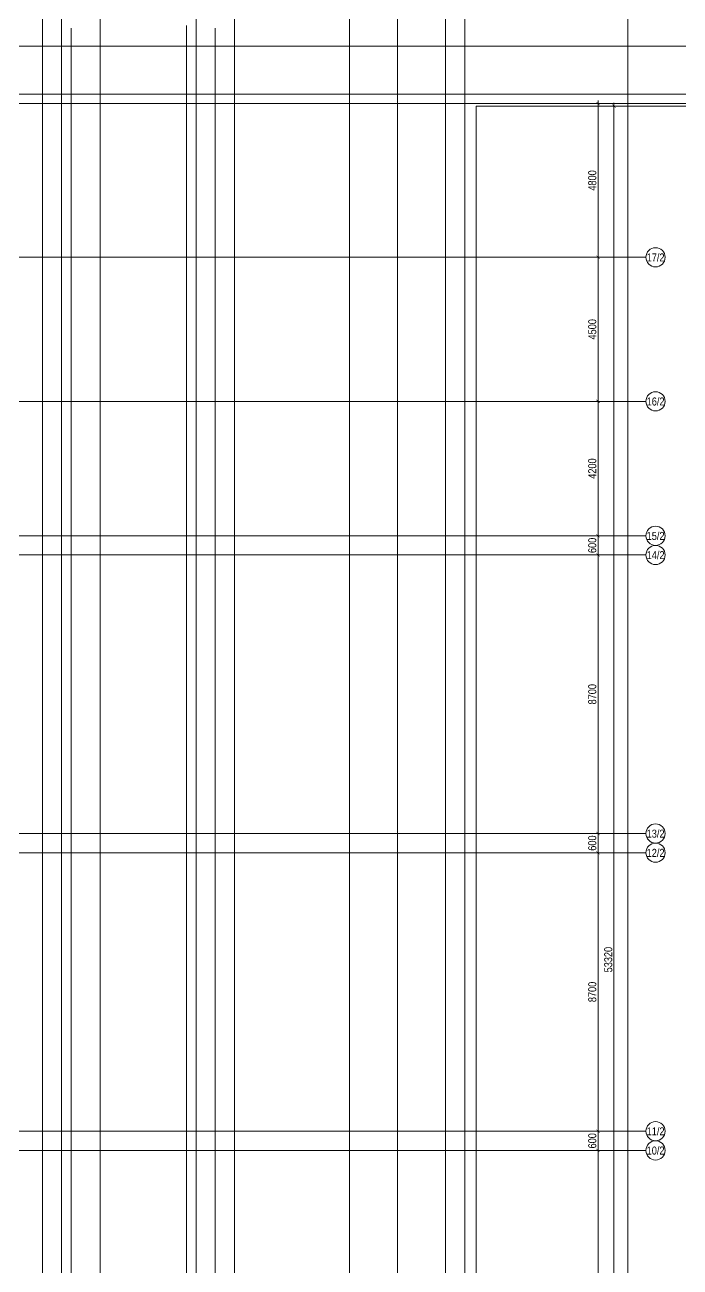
# Model space of a CAD drawing. Header units: millimetres. Extents: x 470010 to 1231400, y -134005 to 421770.
# Drawn here: x 724824 to 745306, y -61558 to -22750 of the extents above; entities that cross this region are included whole.
import ezdxf
from ezdxf.enums import TextEntityAlignment as Align

# ---------------------------------------------------------------- set-up
doc = ezdxf.new("R2010")
doc.units = ezdxf.units.MM
doc.linetypes.add('CENTER2', pattern=[28.575, 19.05, -3.175, 3.175, -3.175])
doc.linetypes.add('DASHED', pattern=[19.05, 12.7, -6.35])
doc.layers.get('Defpoints').update_dxf_attribs({"color": 140})
doc.layers.add('АР_Делит', color=120, linetype='Continuous', lineweight=0, plot=False)
doc.layers.add('РД_Оси_100', color=7, linetype='Continuous', lineweight=0, true_color=0x525252)
doc.layers.add('РД_Оси_размер', color=8, linetype='Continuous', lineweight=0)
doc.styles.add('style1', font='ARIALN.TTF')
doc.styles.add('ккк', font='isocpeur.ttf', dxfattribs={"width": 0.85, "oblique": 15})
doc.dimstyles.new('Dim100_ареал', dxfattribs={"dimscale": 100, "dimtxt": 2.5, "dimasz": 1, "dimexe": 1, "dimexo": 1, "dimgap": 0.5, "dimtad": 1, "dimzin": 12, "dimdsep": 46, "dimtxsty": 'style1', "dimblk": 'ARCHTICK', "dimcen": 1, "dimdle": 1, "dimclrd": 256, "dimclre": 256, "dimaunit": 1, "dimadec": 0, "dimazin": 3, "dimtfac": 1, "dimtmove": 1, "dimatfit": 3, "dimldrblk": 'OPEN30', "dimfxl": 4, "dimfxlon": 1, "dimtolj": 1, "dimtzin": 0, "dimlwd": 9, "dimlwe": 9, "dimarcsym": 0})

# ---------------------------------------------------------------- blocks, each defined once
blk = doc.blocks.new('A-iden')
at = {"linetype": 'Continuous', "lineweight": 5}
blk.add_circle((0, -4), 3, dxfattribs=at)
at = {"color": 0, "linetype": 'Continuous', "lineweight": 20, "style": 'ккк', "width": 0.85}
blk.add_attdef('ID', text='', height=4, dxfattribs=at).set_placement((0.31, -3.85), align=Align.MIDDLE_CENTER)
blk = doc.blocks.new('_ArchTick')
at = {"color": 0, "linetype": 'ByBlock', "const_width": 0.15}
blk.add_lwpolyline([(-0.5, -0.5), (0.5, 0.5)], dxfattribs=at)
blk = doc.blocks.new('*D190')
at = {"layer": 'Defpoints', "color": 0, "transparency": 16777216}
for p in [(68364, 68320), (70364, 68320), (68364, 15000)]:
    blk.add_point(p, dxfattribs=at)
at = {"layer": 'РД_Оси_размер', "lineweight": 9, "transparency": 16777216}
for p, q in [((69964, 68320), (70464, 68320)), ((70364, 14900), (70364, 68420)), ((69964, 15000), (70464, 15000))]:
    blk.add_line(p, q, dxfattribs=at)
at = {"layer": 'РД_Оси_размер', "lineweight": 9, "transparency": 16777216, "xscale": 100, "yscale": 100, "zscale": 100}
for p, rotation in [((70364, 68320), 90), ((70364, 15000), 270)]:
    blk.add_blockref('_ArchTick', p, dxfattribs=dict(at, rotation=rotation))
at = {"layer": 'РД_Оси_размер', "color": 0, "transparency": 16777216, "insert": (70186, 41660), "char_height": 250, "attachment_point": 5, "rotation": 90, "style": 'style1'}
blk.add_mtext('\\A1;53320', dxfattribs=at)
blk = doc.blocks.new('_Open30')
at = {"color": 0, "linetype": 'ByBlock', "lineweight": -2}
for p, q in [((-1, 0.27), (0, 0)), ((0, 0), (-1, -0.27)), ((0, 0), (-1, 0))]:
    blk.add_line(p, q, dxfattribs=at)
blk = doc.blocks.new('*D230')
at = {"layer": 'Defpoints', "color": 0, "transparency": 16777216}
for p in [(68364, 68400), (68364, 63600), (69864, 63600)]:
    blk.add_point(p, dxfattribs=at)
at = {"layer": 'РД_Оси_размер', "lineweight": 9, "transparency": 16777216}
for p, q in [((69464, 68400), (69964, 68400)), ((69864, 68500), (69864, 63500)), ((69464, 63600), (69964, 63600))]:
    blk.add_line(p, q, dxfattribs=at)
at = {"layer": 'РД_Оси_размер', "lineweight": 9, "transparency": 16777216, "xscale": 100, "yscale": 100, "zscale": 100}
for p, rotation in [((69864, 68400), 90), ((69864, 63600), 270)]:
    blk.add_blockref('_ArchTick', p, dxfattribs=dict(at, rotation=rotation))
at = {"layer": 'РД_Оси_размер', "color": 0, "transparency": 16777216, "insert": (69686, 66000), "char_height": 250, "attachment_point": 5, "rotation": 90, "style": 'style1'}
blk.add_mtext('\\A1;4800', dxfattribs=at)
blk = doc.blocks.new('*D229')
at = {"layer": 'Defpoints', "color": 0, "transparency": 16777216}
for p in [(68364, 63600), (68364, 59100), (69864, 59100)]:
    blk.add_point(p, dxfattribs=at)
at = {"layer": 'РД_Оси_размер', "lineweight": 9, "transparency": 16777216}
for p, q in [((69864, 63700), (69864, 59000)), ((69464, 63600), (69964, 63600)), ((69464, 59100), (69964, 59100))]:
    blk.add_line(p, q, dxfattribs=at)
at = {"layer": 'РД_Оси_размер', "lineweight": 9, "transparency": 16777216, "xscale": 100, "yscale": 100, "zscale": 100}
for p, rotation in [((69864, 63600), 90), ((69864, 59100), 270)]:
    blk.add_blockref('_ArchTick', p, dxfattribs=dict(at, rotation=rotation))
at = {"layer": 'РД_Оси_размер', "color": 0, "transparency": 16777216, "insert": (69686, 61350), "char_height": 250, "attachment_point": 5, "rotation": 90, "style": 'style1'}
blk.add_mtext('\\A1;4500', dxfattribs=at)
blk = doc.blocks.new('*D228')
at = {"layer": 'Defpoints', "color": 0, "transparency": 16777216}
for p in [(68364, 59100), (68364, 54900), (69864, 54900)]:
    blk.add_point(p, dxfattribs=at)
at = {"layer": 'РД_Оси_размер', "lineweight": 9, "transparency": 16777216}
for p, q in [((69464, 59100), (69964, 59100)), ((69864, 59200), (69864, 54800)), ((69464, 54900), (69964, 54900))]:
    blk.add_line(p, q, dxfattribs=at)
at = {"layer": 'РД_Оси_размер', "lineweight": 9, "transparency": 16777216, "xscale": 100, "yscale": 100, "zscale": 100}
for p, rotation in [((69864, 59100), 90), ((69864, 54900), 270)]:
    blk.add_blockref('_ArchTick', p, dxfattribs=dict(at, rotation=rotation))
at = {"layer": 'РД_Оси_размер', "color": 0, "transparency": 16777216, "insert": (69686, 57000), "char_height": 250, "attachment_point": 5, "rotation": 90, "style": 'style1'}
blk.add_mtext('\\A1;4200', dxfattribs=at)
blk = doc.blocks.new('*D227')
at = {"layer": 'Defpoints', "color": 0, "transparency": 16777216}
for p in [(68364, 54900), (68364, 54300), (69864, 54300)]:
    blk.add_point(p, dxfattribs=at)
at = {"layer": 'РД_Оси_размер', "lineweight": 9, "transparency": 16777216}
for p, q in [((69464, 54900), (69964, 54900)), ((69864, 55000), (69864, 54200)), ((69464, 54300), (69964, 54300))]:
    blk.add_line(p, q, dxfattribs=at)
at = {"layer": 'РД_Оси_размер', "lineweight": 9, "transparency": 16777216, "xscale": 100, "yscale": 100, "zscale": 100}
for p, rotation in [((69864, 54900), 90), ((69864, 54300), 270)]:
    blk.add_blockref('_ArchTick', p, dxfattribs=dict(at, rotation=rotation))
at = {"layer": 'РД_Оси_размер', "color": 0, "transparency": 16777216, "insert": (69686, 54600), "char_height": 250, "attachment_point": 5, "rotation": 90, "style": 'style1'}
blk.add_mtext('\\A1;600', dxfattribs=at)
blk = doc.blocks.new('*D226')
at = {"layer": 'Defpoints', "color": 0, "transparency": 16777216}
for p in [(68364, 54300), (68364, 45600), (69864, 45600)]:
    blk.add_point(p, dxfattribs=at)
at = {"layer": 'РД_Оси_размер', "lineweight": 9, "transparency": 16777216}
for p, q in [((69864, 54400), (69864, 45500)), ((69464, 54300), (69964, 54300)), ((69464, 45600), (69964, 45600))]:
    blk.add_line(p, q, dxfattribs=at)
at = {"layer": 'РД_Оси_размер', "lineweight": 9, "transparency": 16777216, "xscale": 100, "yscale": 100, "zscale": 100}
for p, rotation in [((69864, 54300), 90), ((69864, 45600), 270)]:
    blk.add_blockref('_ArchTick', p, dxfattribs=dict(at, rotation=rotation))
at = {"layer": 'РД_Оси_размер', "color": 0, "transparency": 16777216, "insert": (69686, 49950), "char_height": 250, "attachment_point": 5, "rotation": 90, "style": 'style1'}
blk.add_mtext('\\A1;8700', dxfattribs=at)
blk = doc.blocks.new('*D225')
at = {"layer": 'Defpoints', "color": 0, "transparency": 16777216}
for p in [(68364, 45600), (68364, 45000), (69864, 45000)]:
    blk.add_point(p, dxfattribs=at)
at = {"layer": 'РД_Оси_размер', "lineweight": 9, "transparency": 16777216}
for p, q in [((69464, 45600), (69964, 45600)), ((69864, 45700), (69864, 44900)), ((69464, 45000), (69964, 45000))]:
    blk.add_line(p, q, dxfattribs=at)
at = {"layer": 'РД_Оси_размер', "lineweight": 9, "transparency": 16777216, "xscale": 100, "yscale": 100, "zscale": 100}
for p, rotation in [((69864, 45600), 90), ((69864, 45000), 270)]:
    blk.add_blockref('_ArchTick', p, dxfattribs=dict(at, rotation=rotation))
at = {"layer": 'РД_Оси_размер', "color": 0, "transparency": 16777216, "insert": (69686, 45300), "char_height": 250, "attachment_point": 5, "rotation": 90, "style": 'style1'}
blk.add_mtext('\\A1;600', dxfattribs=at)
blk = doc.blocks.new('*D224')
at = {"layer": 'Defpoints', "color": 0, "transparency": 16777216}
for p in [(68364, 45000), (68364, 36300), (69864, 36300)]:
    blk.add_point(p, dxfattribs=at)
at = {"layer": 'РД_Оси_размер', "lineweight": 9, "transparency": 16777216}
for p, q in [((69864, 45100), (69864, 36200)), ((69464, 45000), (69964, 45000)), ((69464, 36300), (69964, 36300))]:
    blk.add_line(p, q, dxfattribs=at)
at = {"layer": 'РД_Оси_размер', "lineweight": 9, "transparency": 16777216, "xscale": 100, "yscale": 100, "zscale": 100}
for p, rotation in [((69864, 45000), 90), ((69864, 36300), 270)]:
    blk.add_blockref('_ArchTick', p, dxfattribs=dict(at, rotation=rotation))
at = {"layer": 'РД_Оси_размер', "color": 0, "transparency": 16777216, "insert": (69686, 40650), "char_height": 250, "attachment_point": 5, "rotation": 90, "style": 'style1'}
blk.add_mtext('\\A1;8700', dxfattribs=at)
blk = doc.blocks.new('*D223')
at = {"layer": 'Defpoints', "color": 0, "transparency": 16777216}
for p in [(68364, 36300), (68364, 35700), (69864, 35700)]:
    blk.add_point(p, dxfattribs=at)
at = {"layer": 'РД_Оси_размер', "lineweight": 9, "transparency": 16777216}
for p, q in [((69464, 36300), (69964, 36300)), ((69864, 36400), (69864, 35600)), ((69464, 35700), (69964, 35700))]:
    blk.add_line(p, q, dxfattribs=at)
at = {"layer": 'РД_Оси_размер', "lineweight": 9, "transparency": 16777216, "xscale": 100, "yscale": 100, "zscale": 100}
for p, rotation in [((69864, 36300), 90), ((69864, 35700), 270)]:
    blk.add_blockref('_ArchTick', p, dxfattribs=dict(at, rotation=rotation))
at = {"layer": 'РД_Оси_размер', "color": 0, "transparency": 16777216, "insert": (69686, 36000), "char_height": 250, "attachment_point": 5, "rotation": 90, "style": 'style1'}
blk.add_mtext('\\A1;600', dxfattribs=at)
blk = doc.blocks.new('*D222')
at = {"layer": 'Defpoints', "color": 0, "transparency": 16777216}
for p in [(68364, 35700), (68364, 26400), (69864, 26400)]:
    blk.add_point(p, dxfattribs=at)
at = {"layer": 'РД_Оси_размер', "lineweight": 9, "transparency": 16777216}
for p, q in [((69864, 35800), (69864, 26300)), ((69464, 35700), (69964, 35700)), ((69464, 26400), (69964, 26400))]:
    blk.add_line(p, q, dxfattribs=at)
at = {"layer": 'РД_Оси_размер', "lineweight": 9, "transparency": 16777216, "xscale": 100, "yscale": 100, "zscale": 100}
for p, rotation in [((69864, 35700), 90), ((69864, 26400), 270)]:
    blk.add_blockref('_ArchTick', p, dxfattribs=dict(at, rotation=rotation))
at = {"layer": 'РД_Оси_размер', "color": 0, "transparency": 16777216, "insert": (69686, 31050), "char_height": 250, "attachment_point": 5, "rotation": 90, "style": 'style1'}
blk.add_mtext('\\A1;9300', dxfattribs=at)
blk = doc.blocks.new('СОШ_2200_АР_ОСИ_М100_28.05.24')
at = {"layer": 'АР_Делит', "color": 251, "linetype": 'DASHED', "true_color": 0x636466}
blk.add_lwpolyline([(114955, 135155), (114955, -355), (93595.036, -355), (93595.036, 13855), (94145, 13855), (94145, 68320), (66055, 68320), (66055, 13857.73), (83455, 13857.73), (83455, -355), (45245, -355), (45245, 13145), (44695, 13145), (44695, 26755), (45245, 26755), (45245, 68320), (20455, 68320), (20455, 26755), (27955, 26755), (27955, 13145), (-355, 13145), (-355, 100855)], dxfattribs=at)
at = {"layer": 'РД_Оси_100', "color": 251, "linetype": 'CENTER2', "true_color": 0x636466}
for p, q in [((63600, -6155), (63600, 139938.679)), ((65100, -6155), (65100, 139938.679)), ((70800, -6155), (70800, 90900)), ((62100, -6155), (62100, 73302.739)), ((43327.994, 63600), (71363.995, 63600)), ((43327.994, 59100), (69455, 59100)), ((43327.994, 59100), (71363.995, 59100))]:
    blk.add_line(p, q, dxfattribs=at)
for points in [[(52500, 139938.679), (52500, -5755), (52358.276, -6155)], [(53100, 139938.679), (53100, -5755), (52949.266, -6155)], [(54300, 139938.679), (54300, -6155)], [(57300, 139938.679), (57300, -6155)], [(58500, 139938.679), (58500, -6155)], [(65700, -6155), (65700, 139938.679)], [(53400, 70753.904), (53400, -5755), (53550, -6155)], [(57000, 70839.76), (57000, -5755), (56700, -6155)], [(57900, 70753.904), (57900, -6155)], [(119910, 70200), (-5954.958, 70200)], [(95715.503, 68700), (-5454.958, 68700), (-5954.958, 68850)], [(78274.959, 68400), (-5454.958, 68400), (-5954.958, 68250)], [(43327.994, 54900), (71363.995, 54900)], [(43327.994, 54300), (71363.995, 54300)], [(43327.994, 45600), (71363.995, 45600)], [(43327.994, 45000), (71363.995, 45000)], [(43327.994, 36300), (71363.995, 36300)], [(43327.994, 35700), (71363.995, 35700)]]:
    blk.add_lwpolyline(points, dxfattribs=at)
at = {"layer": 'РД_Оси_100', "color": 251, "true_color": 0x636466}
ref = blk.add_blockref('A-iden', (71663.995, 64000), dxfattribs=dict(at, xscale=100, yscale=100, zscale=100))
ref.add_attrib('ID', '17/2', dxfattribs={"layer": '0', "linetype": 'Continuous', "height": 250, "style": 'style1'}).set_placement((71663.995, 63600), align=Align.MIDDLE)
ref = blk.add_blockref('A-iden', (71663.995, 59500), dxfattribs=dict(at, xscale=100, yscale=100, zscale=100))
ref.add_attrib('ID', '16/2', dxfattribs={"layer": '0', "linetype": 'Continuous', "height": 250, "style": 'style1'}).set_placement((71663.995, 59100), align=Align.MIDDLE)
ref = blk.add_blockref('A-iden', (71663.995, 55300), dxfattribs=dict(at, xscale=100, yscale=100, zscale=100))
ref.add_attrib('ID', '15/2', dxfattribs={"layer": '0', "linetype": 'Continuous', "height": 250, "style": 'style1'}).set_placement((71663.995, 54900), align=Align.MIDDLE)
ref = blk.add_blockref('A-iden', (71663.995, 54700), dxfattribs=dict(at, xscale=100, yscale=100, zscale=100))
ref.add_attrib('ID', '14/2', dxfattribs={"layer": '0', "linetype": 'Continuous', "height": 250, "style": 'style1'}).set_placement((71663.995, 54300), align=Align.MIDDLE)
ref = blk.add_blockref('A-iden', (71663.995, 46000), dxfattribs=dict(at, xscale=100, yscale=100, zscale=100))
ref.add_attrib('ID', '13/2', dxfattribs={"layer": '0', "linetype": 'Continuous', "height": 250, "style": 'style1'}).set_placement((71663.995, 45600), align=Align.MIDDLE)
ref = blk.add_blockref('A-iden', (71663.995, 45400), dxfattribs=dict(at, xscale=100, yscale=100, zscale=100))
ref.add_attrib('ID', '12/2', dxfattribs={"layer": '0', "linetype": 'Continuous', "height": 250, "style": 'style1'}).set_placement((71663.995, 45000), align=Align.MIDDLE)
ref = blk.add_blockref('A-iden', (71663.995, 36700), dxfattribs=dict(at, xscale=100, yscale=100, zscale=100))
ref.add_attrib('ID', '11/2', dxfattribs={"layer": '0', "linetype": 'Continuous', "height": 250, "style": 'style1'}).set_placement((71663.995, 36300), align=Align.MIDDLE)
ref = blk.add_blockref('A-iden', (71663.995, 36100), dxfattribs=dict(at, xscale=100, yscale=100, zscale=100))
ref.add_attrib('ID', '10/2', dxfattribs={"layer": '0', "linetype": 'Continuous', "height": 250, "style": 'style1'}).set_placement((71663.995, 35700), align=Align.MIDDLE)
at = {"layer": 'РД_Оси_размер', "color": 251, "true_color": 0x636466}
for base, p1, p2, picture, middle in [((69863.995, 63600), (68363.995, 68400), (68363.995, 63600), '*D230', (69686.352, 66000)), ((70363.995, 68320), (68363.995, 15000), (68363.995, 68320), '*D190', (70186.352, 41660)), ((69863.995, 59100), (68363.995, 63600), (68363.995, 59100), '*D229', (69686.352, 61350)), ((69863.995, 54900), (68363.995, 59100), (68363.995, 54900), '*D228', (69686.352, 57000)), ((69863.995, 54300), (68363.995, 54900), (68363.995, 54300), '*D227', (69686.352, 54600)), ((69863.995, 45600), (68363.995, 54300), (68363.995, 45600), '*D226', (69686.352, 49950)), ((69863.995, 45000), (68363.995, 45600), (68363.995, 45000), '*D225', (69686.352, 45300)), ((69863.995, 36300), (68363.995, 45000), (68363.995, 36300), '*D224', (69686.352, 40650)), ((69863.995, 35700), (68363.995, 36300), (68363.995, 35700), '*D223', (69686.352, 36000)), ((69863.995, 26400), (68363.995, 35700), (68363.995, 26400), '*D222', (69686.352, 31050))]:
    dim = blk.add_linear_dim(base=base, p1=p1, p2=p2, angle=90, dimstyle='Dim100_ареал', dxfattribs=at)
    dim.commit()
    dim.dimension.update_dxf_attribs({"geometry": picture, "text_midpoint": middle})
blk = doc.blocks.new('A$C9108343f')
at = {"layer": 'РД_Оси_100'}
blk.add_blockref('СОШ_2200_АР_ОСИ_М100_28.05.24', (7155, 6755), dxfattribs=at)
at = {"layer": 'Defpoints', "color": 18, "true_color": 0x000000, "style": 'style1'}
for p in [(143949, 316089), (143975, 281640), (143890, 273245), (143840, 264277), (143968, 254892), (12252, 104178), (12383, 96023)]:
    blk.add_attdef('АР-ПОМЕЩЕНИЕ:НАИМЕНОВАНИЕ', text='', height=100, dxfattribs=at).set_placement(p, align=Align.MIDDLE)
at = {"layer": 'Defpoints', "color": 18, "true_color": 0x000000, "style": 'style1', "flags": 8}
for p in [(143951, 279099), (143848, 269251), (143875, 260094), (144050, 250825), (143343, 237876), (155897, 237966), (163419, 238153), (183037, 237966)]:
    blk.add_attdef('АР-ПОМЕЩЕНИЕ:НАИМЕНОВАНИЕ', text='', height=100, dxfattribs=at).set_placement(p, align=Align.MIDDLE)

msp = doc.modelspace()

# ---------------------------------------------------------------- block references
msp.add_blockref('A$C9108343f', (665718.612, -100366.242))
at = {"layer": 'РД_Оси_100'}
msp.add_blockref('СОШ_2200_АР_ОСИ_М100_28.05.24', (672873.57, -93611.242), dxfattribs=at)

doc.saveas('drawing.dxf')
